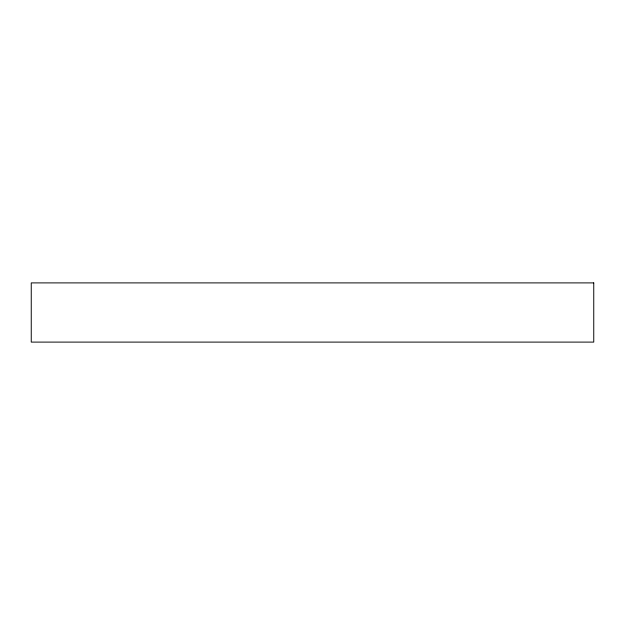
<?xml version="1.0" encoding="UTF-8"?>
<svg xmlns="http://www.w3.org/2000/svg" width="625" height="625" viewBox="0 0 625 625"><rect width="100%" height="100%" fill="white"/><g stroke="black" fill="none" stroke-linecap="round" stroke-linejoin="round"><path stroke-width="0.94" d="M593.75 282.898L31.25 282.898L31.25 342.102L593.75 342.102L593.75 282.898"/></g></svg>
